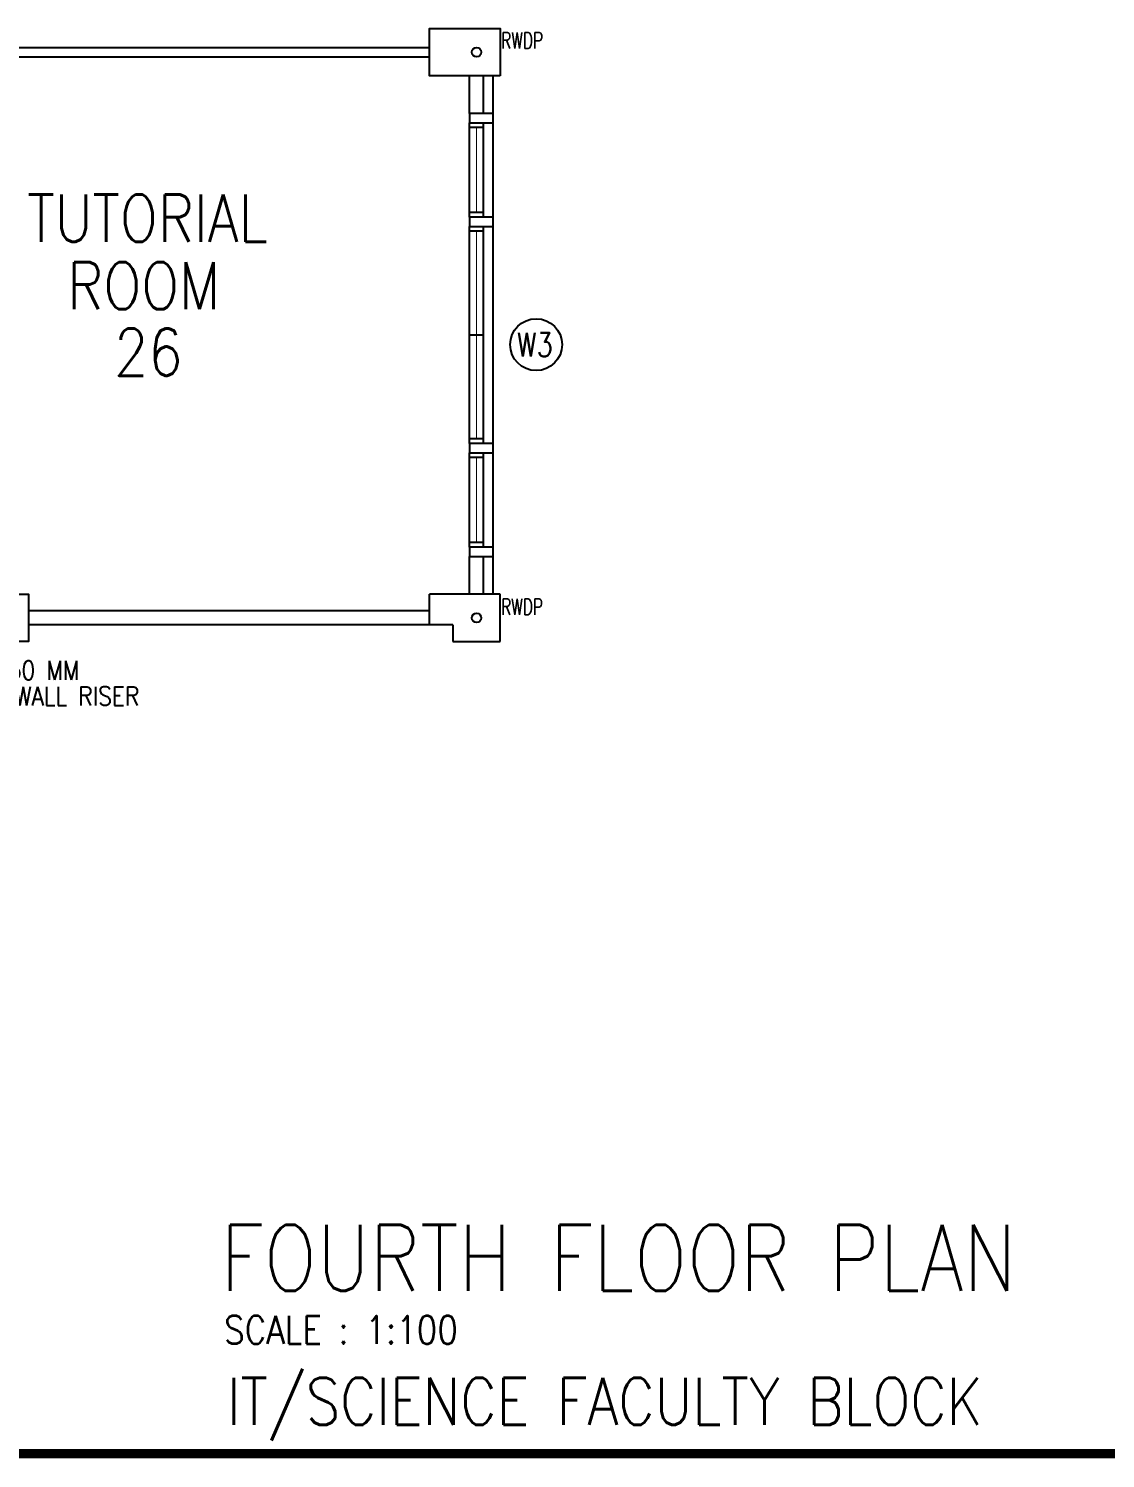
# Model space of a CAD drawing. Extents: x 2266480 to 2632177, y -858634 to -757244.
# Drawn here: x 2360769 to 2372187, y -847338 to -832174 of the extents above; entities that cross this region are included whole.
import ezdxf

# ---------------------------------------------------------------- set-up
doc = ezdxf.new("R2010")
doc.units = 0
doc.header["$LTSCALE"] = 10
doc.header["$MEASUREMENT"] = 0
doc.layers.get('0').update_dxf_attribs({"linetype": 'CONTINUOUS'})
for name, color, linetype in [('COL', 3, 'CONTINUOUS'), ('partition', 7, 'CONTINUOUS'), ('PL', 5, 'CONTINUOUS'), ('RWDP', 145, 'CONTINUOUS'), ('SPEC', 7, 'CONTINUOUS'), ('T50', 4, 'CONTINUOUS'), ('WALL', 2, 'CONTINUOUS'), ('WIN', 5, 'CONTINUOUS'), ('WIN-T', 7, 'CONTINUOUS')]:
    doc.layers.add(name, color=color, linetype=linetype)
doc.styles.add('ROMANS', font='romans')

msp = doc.modelspace()

# ---------------------------------------------------------------- linework, layer by layer
at = {"color": 0}
msp.add_line((2365694.4, -838174.1), (2365694.4, -832674.1), dxfattribs=at)
at = {"layer": 'COL', "color": 0}
for p, q in [((2365769.4, -838174.1), (2365019.4, -838174.1)), ((2365019.4, -838499.1), (2365019.4, -838174.1)), ((2365769.4, -838674.1), (2365769.4, -838174.1)), ((2365269.4, -838499.1), (2365019.4, -838499.1)), ((2365269.4, -838499.1), (2365269.4, -838674.1)), ((2365269.4, -838674.1), (2365769.4, -838674.1))]:
    msp.add_line(p, q, dxfattribs=at)
for points in [[(2365769.4, -832674.1), (2365019.4, -832674.1), (2365019.4, -832174.1), (2365769.4, -832174.1)], [(2360269.4, -838174.1), (2360769.4, -838174.1), (2360769.4, -838674.1), (2360269.4, -838674.1)]]:
    msp.add_lwpolyline(points, close=True, dxfattribs=at)
at = {"layer": 'partition', "color": 0}
for p, q in [((2353894.4, -832374.1), (2365019.4, -832374.1)), ((2353894.4, -832474.1), (2365019.4, -832474.1))]:
    msp.add_line(p, q, dxfattribs=at)
at = {"layer": 'PL', "color": 0, "ltscale": 2, "const_width": 100}
msp.add_lwpolyline([(2337081.9, -847288.2), (2408097.1, -847288.2), (2408097.1, -757293.9), (2337081.9, -757293.9)], close=True, dxfattribs=at)
at = {"layer": 'RWDP', "color": 0}
for centre in [(2365519.4, -832424.1), (2365519.4, -838424.1)]:
    msp.add_circle(centre, 50, dxfattribs=at)
at = {"layer": 'WALL', "color": 0}
for p, q in [((2365444.4, -833074.1), (2365444.4, -832674.1)), ((2365594.4, -833074.1), (2365594.4, -832674.1)), ((2365444.4, -838174.1), (2365444.4, -837774.1)), ((2365594.4, -838174.1), (2365594.4, -837774.1)), ((2365019.4, -838349.1), (2360769.4, -838349.1)), ((2365269.4, -838499.1), (2360769.4, -838499.1))]:
    msp.add_line(p, q, dxfattribs=at)
for points in [[(2365694.4, -833074.1), (2365444.4, -833074.1), (2365444.4, -833174.1), (2365694.4, -833174.1)], [(2365694.4, -834174.1), (2365444.4, -834174.1), (2365444.4, -834274.1), (2365694.4, -834274.1)], [(2365694.4, -836574.1), (2365444.4, -836574.1), (2365444.4, -836674.1), (2365694.4, -836674.1)], [(2365694.4, -837674.1), (2365444.4, -837674.1), (2365444.4, -837774.1), (2365694.4, -837774.1)]]:
    msp.add_lwpolyline(points, close=True, dxfattribs=at)
at = {"layer": 'WIN', "color": 0}
for p, q in [((2365444.4, -834174.1), (2365444.4, -833174.1)), ((2365594.4, -833224.1), (2365444.4, -833224.1)), ((2365594.4, -834174.1), (2365594.4, -833174.1)), ((2365594.4, -834124.1), (2365444.4, -834124.1)), ((2365444.4, -836574.1), (2365444.4, -834274.1)), ((2365594.4, -834324.1), (2365444.4, -834324.1)), ((2365594.4, -836574.1), (2365594.4, -834274.1)), ((2365594.4, -835424.1), (2365444.4, -835424.1)), ((2365594.4, -836524.1), (2365444.4, -836524.1)), ((2365444.4, -837674.1), (2365444.4, -836674.1)), ((2365594.4, -836724.1), (2365444.4, -836724.1)), ((2365594.4, -837674.1), (2365594.4, -836674.1)), ((2365594.4, -837624.1), (2365444.4, -837624.1))]:
    msp.add_line(p, q, dxfattribs=at)
at = {"layer": 'WIN', "color": 0, "const_width": 10, "flags": 128}
for points in [[(2365519.4, -834124.1), (2365519.4, -833224.1)], [(2365519.4, -836524.1), (2365519.4, -834324.1)], [(2365519.4, -836724.1), (2365519.4, -837624.1)]]:
    msp.add_lwpolyline(points, dxfattribs=at)
at = {"layer": 'WIN-T', "color": 0}
msp.add_circle((2366151, -835526.2), 275, dxfattribs=at)

# ---------------------------------------------------------------- texts
at = {"color": 0, "style": 'ROMANS', "width": 0.85}
for s, height, p in [('FOURTH FLOOR PLAN', 700, (2362804.7, -845561.7)), ('SCALE : 1:100', 300, (2362841.6, -846124.7)), ('IT/SCIENCE FACULTY BLOCK', 500, (2362871, -846982.2))]:
    msp.add_text(s, height=height, dxfattribs=at).set_placement(p)
at = {"layer": 'RWDP', "color": 0, "style": 'ROMANS', "width": 0.7}
for p in [(2365781.6, -832384.8), (2365780.6, -838390.8)]:
    msp.add_text('RWDP', height=170, dxfattribs=at).set_placement(p)
at = {"layer": 'SPEC', "color": 0, "style": 'ROMANS', "width": 0.85}
for s, p in [('300 MM X 450 MM', (2359121.2, -839080.4)), ('CLEAR BRICKWALL RISER', (2359138.6, -839353.5))]:
    msp.add_text(s, height=200, dxfattribs=at).set_placement(p)
at = {"layer": 'T50', "color": 0, "style": 'ROMANS', "width": 0.85}
for s, p in [('TUTORIAL', (2360755.2, -834435)), ('ROOM', (2361180.5, -835150.9)), ('26', (2361674.5, -835855.7))]:
    msp.add_text(s, height=500, dxfattribs=at).set_placement(p)
at = {"layer": 'WIN-T', "color": 0, "style": 'ROMANS', "width": 0.8}
msp.add_text('W3', height=250, dxfattribs=at).set_placement((2365950.3, -835652))

doc.saveas('drawing.dxf')
